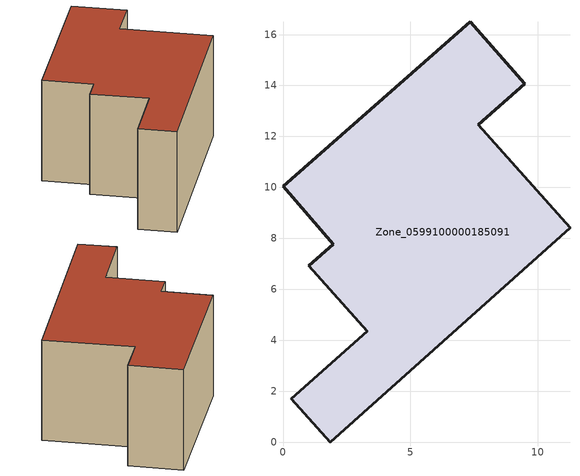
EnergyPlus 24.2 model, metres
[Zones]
Zone_0599100000185091
 floor ground (C_G): 0,10.04 7.35,16.5 9.49,14.06 7.67,12.45 11.26,8.43 1.85,0 0.33,1.71 3.31,4.36 1.02,6.92 1.98,7.78 z0
 wall outside (C_F): 7.67,12.45 9.49,14.06 7.35,16.5 0,10.04 1.98,7.78 1.02,6.92 3.31,4.36 0.33,1.71 1.85,0 11.26,8.43 7.67,12.45 z0:6.37
 roof outside (C_R): 1.85,0 11.26,8.43 7.67,12.45 9.49,14.06 7.35,16.5 0,10.04 1.98,7.78 1.02,6.92 3.31,4.36 0.33,1.71 z6.37
[BUILDING]
Pand.0599100000185091: North Axis=0; Terrain=City; Loads Convergence Tolerance Value=0.04; Temperature Convergence Tolerance Value=0.4; Solar Distribution=FullExterior; Maximum Number of Warmup Days=25; Minimum Number of Warmup Days=1
[Site:Location]
Rotterdam.The.Hague.AP_ZH_NLD Design_Conditions: Latitude=51.96; Longitude=4.45; Time Zone=1; Elevation=-4.5
[SITE:GROUNDTEMPERATURE:BUILDINGSURFACE]
18, 18, 18, 18, 18, 18, 18, 18, 18, 18, 18, 18
[MATERIAL] Thermal Absorptance=0.9; Solar Absorptance=0.7; Visible Absorptance=0.7
Name | Roughness | Thickness | Conductivity | Density | Specific Heat
G.TC.1975-1991 | MediumSmooth | 0.15 | 0.288461 | 540 | 1210
F.TC.1975-1991 | Rough | 0.3 | 0.230769 | 1920 | 840
R.TC.1975-1991 | MediumRough | 0.2 | 0.153846 | 1500 | 1000
[CONSTRUCTION]
C_G: G.TC.1975-1991
C_F: F.TC.1975-1991
C_R: R.TC.1975-1991
[ZONE]
Zone_0599100000185091: Type=1; Multiplier=1; Ceiling Height=Autocalculate; Volume=Autocalculate; Floor Area=autocalculate; Part of Total Floor Area=Yes
[ZONEINFILTRATION:DESIGNFLOWRATE]
Infil_Zone_0599100000185091: Zone or ZoneList or Space or SpaceList=Zone_0599100000185091; Schedule=AlwaysOn; Design Flow Rate Calculation Method=Flow/Area; Flow Rate per Floor Area=0.003; Constant Term Coefficient=1; Temperature Term Coefficient=0; Velocity Term Coefficient=0; Velocity Squared Term Coefficient=0
[HVACTEMPLATE:ZONE:IDEALLOADSAIRSYSTEM]
Zone_0599100000185091: Maximum Heating Supply Air Temperature=50; Minimum Cooling Supply Air Temperature=13; Maximum Heating Supply Air Humidity Ratio=0.0156; Minimum Cooling Supply Air Humidity Ratio=0.0077; Heating Limit=NoLimit; Cooling Limit=NoLimit; Dehumidification Control Type=ConstantSensibleHeatRatio; Cooling Sensible Heat Ratio=0.7; Dehumidification Setpoint=60; Humidification Control Type=None; Humidification Setpoint=30; Outdoor Air Method=None; Outdoor Air Flow Rate per Person=0.00944; Outdoor Air Flow Rate per Zone Floor Area=0; Outdoor Air Flow Rate per Zone=0; Demand Controlled Ventilation Type=None; Outdoor Air Economizer Type=NoEconomizer; Heat Recovery Type=None; Sensible Heat Recovery Effectiveness=0.7; Latent Heat Recovery Effectiveness=0.65
[ZONECONTROL:THERMOSTAT]
ThermostatControl_Zone_0599100000185091: Zone or ZoneList=Zone_0599100000185091; Control Type Schedule=DualSetpointControlType; Control 1=Thermostat_Zone_0599100000185091; Temperature Difference Between Cutout And Setpoint=0
[THERMOSTATSETPOINT:DUALSETPOINT]
Thermostat_Zone_0599100000185091: Heating Setpoint Temperature Schedule=HeatingSetpoint_Zone_0599100000185091; Cooling Setpoint Temperature Schedule=CoolingSetpoint_Zone_0599100000185091
[SCHEDULE:COMPACT]
HeatingSetpoint_Zone_0599100000185091: Through: 12/31, For: AllDays, Until: 24:00, 21
CoolingSetpoint_Zone_0599100000185091: Through: 12/31, For: AllDays, Until: 24:00, 24
DualSetpointControlType: Through: 12/31, For: AllDays, Until: 24:00, 4
AlwaysOn: Through: 12/31, For: AllDays, Until: 24:00, 1
